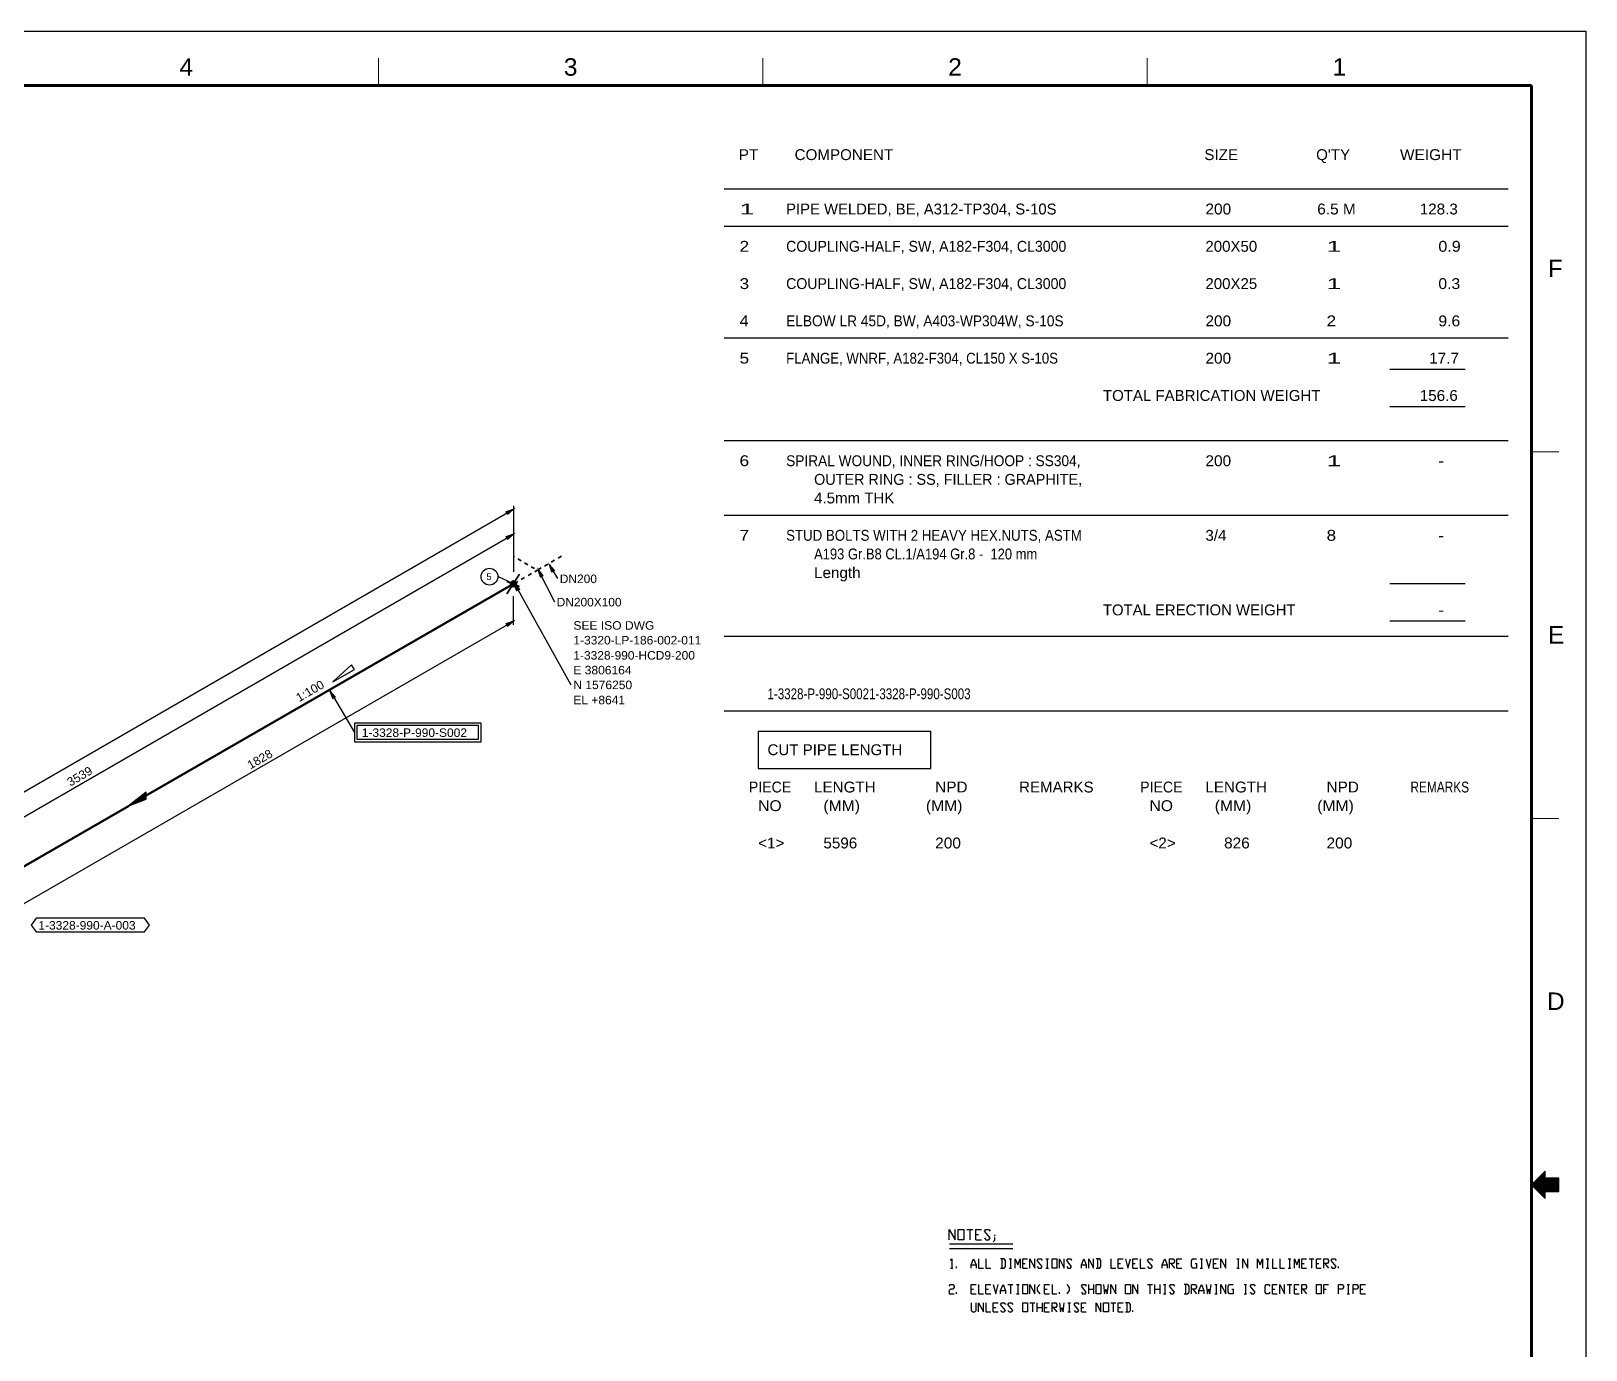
# Model space of a CAD drawing. Header units: inches. Extents: x 0 to 841, y 0 to 594.
# Drawn here: x 440.5 to 841, y 254.5 to 594 of the extents above; entities that cross this region are included whole.
import ezdxf
from ezdxf.enums import TextEntityAlignment as Align

# ---------------------------------------------------------------- set-up
doc = ezdxf.new("R2010")
doc.units = ezdxf.units.IN
doc.header["$MEASUREMENT"] = 0
for name, color, linetype in [('BG BG BG 0', 7, 'Continuous'), ('BG BG BG 1', 7, 'Continuous'), ('BG Border', 7, 'Continuous'), ('BG MATLIST', 7, 'Continuous'), ('DIMLINES', 7, 'Continuous'), ('DIMTEXT', 7, 'Continuous'), ('FITTINGS', 7, 'Continuous'), ('FRAME', 7, 'Continuous'), ('ISOTEXT', 7, 'Continuous'), ('MATLIST', 7, 'Continuous'), ('NOZZLES', 7, 'Continuous'), ('PIPE', 7, 'Continuous'), ('WELDS', 7, 'Continuous')]:
    doc.layers.add(name, color=color, linetype=linetype)
doc.styles.add('Arial', font='arial.ttf')
doc.styles.add('txt.shx', font='txt')

msp = doc.modelspace()

# ---------------------------------------------------------------- hatches: boundary and pattern name
at = {"layer": 'DIMLINES', "linetype": 'Continuous'}
for points in [[(563.32, 469.64), (564.76, 470.92), (562.92, 470.28)], [(563.32, 463.24), (564.76, 464.52), (562.92, 463.88)], [(563.32, 440.84), (564.76, 442.12), (562.92, 441.48)]]:
    msp.add_hatch(color=2, dxfattribs=at).paths.add_polyline_path(points)
at = {"layer": 'DIMLINES', "linetype": 'ByBlock'}
h = msp.add_hatch(dxfattribs=at)
h.set_pattern_fill('LINE', scale=25.4, style=0)
h.paths.add_polyline_path([(563.32, 469.64), (564.76, 470.92), (562.92, 470.28)])
h = msp.add_hatch(dxfattribs=at)
h.set_pattern_fill('LINE', scale=25.4, style=0)
h.paths.add_polyline_path([(563.32, 463.24), (564.76, 464.52), (562.92, 463.88)])
h = msp.add_hatch(dxfattribs=at)
h.set_pattern_fill('LINE', scale=25.4, style=0)
h.paths.add_polyline_path([(563.32, 440.84), (564.76, 442.12), (562.92, 441.48)])
at = {"layer": 'ISOTEXT', "linetype": 'Continuous'}
for points in [[(575.32, 455.16), (574.04, 456.6), (574.68, 454.76)], [(572.36, 453.8), (571.16, 455.32), (571.72, 453.48)], [(566.28, 450.28), (565, 451.8), (565.56, 449.96)], [(518.84, 422.6), (517.56, 424.04), (518.2, 422.2)]]:
    msp.add_hatch(color=2, dxfattribs=at).paths.add_polyline_path(points)
at = {"layer": 'ISOTEXT', "linetype": 'ByBlock'}
h = msp.add_hatch(dxfattribs=at)
h.set_pattern_fill('LINE', scale=25.4, style=0)
h.paths.add_polyline_path([(575.32, 455.16), (574.04, 456.6), (574.68, 454.76)])
h = msp.add_hatch(dxfattribs=at)
h.set_pattern_fill('LINE', scale=25.4, style=0)
h.paths.add_polyline_path([(572.36, 453.8), (571.16, 455.32), (571.72, 453.48)])
h = msp.add_hatch(dxfattribs=at)
h.set_pattern_fill('LINE', scale=25.4, style=0)
h.paths.add_polyline_path([(566.28, 450.28), (565, 451.8), (565.56, 449.96)])
h = msp.add_hatch(dxfattribs=at)
h.set_pattern_fill('LINE', scale=25.4, style=0)
h.paths.add_polyline_path([(518.84, 422.6), (517.56, 424.04), (518.2, 422.2)])
at = {"layer": 'NOZZLES', "linetype": 'Continuous'}
h = msp.add_hatch(color=7, dxfattribs=at)
edge = h.paths.add_edge_path()
edge.add_arc((564.76, 451.72), 0.76, 0, 360)
at = {"layer": 'NOZZLES', "linetype": 'ByBlock'}
h = msp.add_hatch(dxfattribs=at)
h.set_pattern_fill('LINE', scale=25.4, style=0)
edge = h.paths.add_edge_path()
edge.add_arc((564.76, 451.72), 0.76, 0, 360)

# ---------------------------------------------------------------- linework, layer by layer
at = {"layer": 'BG BG BG 0', "color": 2, "linetype": 'Continuous', "lineweight": 25}
for p, q in [((677, 282.87), (677, 285.53)), ((677, 285.53), (678.52, 282.87)), ((678.52, 282.87), (678.52, 285.53)), ((679.27, 282.87), (679.27, 285.53)), ((679.27, 285.53), (680.79, 285.53)), ((680.79, 285.53), (680.79, 282.87)), ((681.54, 285.53), (683.06, 285.53)), ((682.3, 285.53), (682.3, 282.87)), ((683.82, 282.87), (683.82, 285.53)), ((683.82, 285.53), (685.34, 285.53)), ((686.09, 285.08), (686.47, 285.53)), ((687.59, 283.32), (686.09, 285.08)), ((686.47, 285.53), (687.22, 285.53)), ((687.22, 285.53), (687.59, 285.08)), ((680.79, 282.87), (679.27, 282.87)), ((683.82, 284.2), (684.57, 284.2)), ((683.82, 282.87), (685.34, 282.87)), ((686.09, 283.32), (686.47, 282.87)), ((686.47, 282.87), (687.22, 282.87)), ((687.22, 282.87), (687.59, 283.32)), ((688.67, 282.67), (688.36, 282.31)), ((688.67, 284.15), (688.67, 283.77)), ((688.67, 283.4), (688.67, 282.67)), ((677.32, 277.53), (677.64, 277.93)), ((677.64, 277.93), (677.64, 275.56)), ((682.68, 276.36), (683.3, 277.93)), ((682.68, 276.36), (683.94, 276.36)), ((682.68, 275.56), (682.68, 276.36)), ((683.3, 277.93), (683.94, 276.36)), ((683.94, 276.36), (683.94, 275.56)), ((684.57, 277.93), (684.57, 275.56)), ((686.47, 277.93), (686.47, 275.56)), ((691.19, 277.93), (690.25, 277.93)), ((690.57, 277.93), (690.57, 275.56)), ((691.51, 277.53), (691.19, 277.93)), ((691.51, 275.96), (691.51, 277.53)), ((692.45, 277.93), (693.08, 277.93)), ((692.77, 277.93), (692.77, 275.56)), ((694.02, 275.56), (694.02, 277.93)), ((694.02, 277.93), (694.66, 276.36)), ((694.66, 276.36), (695.29, 277.93)), ((695.29, 277.93), (695.29, 275.56)), ((695.93, 275.56), (695.93, 277.93)), ((695.93, 277.93), (697.19, 277.93)), ((695.93, 276.74), (696.55, 276.74)), ((697.81, 275.56), (697.81, 277.93)), ((697.81, 277.93), (699.08, 275.56)), ((699.08, 275.56), (699.08, 277.93)), ((699.7, 277.53), (700.02, 277.93)), ((700.97, 275.96), (699.7, 277.53)), ((700.02, 277.93), (700.65, 277.93)), ((700.65, 277.93), (700.97, 277.53)), ((701.91, 277.93), (702.55, 277.93)), ((702.23, 277.93), (702.23, 275.56)), ((703.49, 275.56), (703.49, 277.93)), ((703.49, 277.93), (704.74, 277.93)), ((704.74, 277.93), (704.74, 275.56)), ((705.38, 275.56), (705.38, 277.93)), ((705.38, 277.93), (706.65, 275.56)), ((706.65, 275.56), (706.65, 277.93)), ((707.27, 277.53), (707.59, 277.93)), ((708.53, 275.96), (707.27, 277.53)), ((707.59, 277.93), (708.21, 277.93)), ((708.21, 277.93), (708.53, 277.53)), ((711.06, 276.36), (711.68, 277.93)), ((711.06, 276.36), (712.31, 276.36)), ((711.06, 275.56), (711.06, 276.36)), ((711.68, 277.93), (712.31, 276.36)), ((712.31, 276.36), (712.31, 275.56)), ((712.95, 275.56), (712.95, 277.93)), ((712.95, 277.93), (714.21, 275.56)), ((714.21, 275.56), (714.21, 277.93)), ((715.78, 277.93), (714.84, 277.93)), ((715.16, 277.93), (715.16, 275.56)), ((716.1, 277.53), (715.78, 277.93)), ((716.1, 275.96), (716.1, 277.53)), ((718.63, 277.93), (718.63, 275.56)), ((720.52, 275.56), (720.52, 277.93)), ((720.52, 277.93), (721.78, 277.93)), ((720.52, 276.74), (721.14, 276.74)), ((722.4, 277.93), (723.03, 275.56)), ((723.03, 275.56), (723.67, 277.93)), ((724.29, 275.56), (724.29, 277.93)), ((724.29, 277.93), (725.56, 277.93)), ((724.29, 276.74), (724.93, 276.74)), ((726.2, 277.93), (726.2, 275.56)), ((728.08, 277.53), (728.39, 277.93)), ((729.35, 275.96), (728.08, 277.53)), ((728.39, 277.93), (729.03, 277.93)), ((729.03, 277.93), (729.35, 277.53)), ((731.86, 276.36), (732.5, 277.93)), ((731.86, 276.36), (733.12, 276.36)), ((731.86, 275.56), (731.86, 276.36)), ((732.5, 277.93), (733.12, 276.36)), ((733.12, 276.36), (733.12, 275.56)), ((733.75, 275.56), (733.75, 277.93)), ((733.75, 277.93), (734.71, 277.93)), ((734.71, 276.74), (733.75, 276.74)), ((734.07, 276.74), (735.01, 275.56)), ((734.71, 277.93), (735.01, 277.53)), ((735.01, 277.14), (734.71, 276.74)), ((735.01, 277.53), (735.01, 277.14)), ((735.65, 275.56), (735.65, 277.93)), ((735.65, 277.93), (736.91, 277.93)), ((735.65, 276.74), (736.27, 276.74)), ((739.43, 277.53), (739.75, 277.93)), ((739.43, 275.96), (739.43, 277.53)), ((739.75, 277.93), (740.69, 277.93)), ((740.37, 276.74), (740.69, 276.74)), ((740.69, 276.74), (740.69, 275.56)), ((741.63, 277.93), (742.27, 277.93)), ((741.95, 277.93), (741.95, 275.56)), ((743.22, 277.93), (743.84, 275.56)), ((743.84, 275.56), (744.48, 277.93)), ((745.11, 275.56), (745.11, 277.93)), ((745.11, 277.93), (746.37, 277.93)), ((745.11, 276.74), (745.73, 276.74)), ((746.99, 275.56), (746.99, 277.93)), ((746.99, 277.93), (748.26, 275.56)), ((748.26, 275.56), (748.26, 277.93)), ((751.09, 277.93), (751.73, 277.93)), ((751.41, 277.93), (751.41, 275.56)), ((752.67, 275.56), (752.67, 277.93)), ((752.67, 277.93), (753.94, 275.56)), ((753.94, 275.56), (753.94, 277.93)), ((756.45, 275.56), (756.45, 277.93)), ((756.45, 277.93), (757.09, 276.36)), ((757.09, 276.36), (757.71, 277.93)), ((757.71, 277.93), (757.71, 275.56)), ((758.66, 277.93), (759.3, 277.93)), ((758.98, 277.93), (758.98, 275.56)), ((760.24, 277.93), (760.24, 275.56)), ((762.13, 277.93), (762.13, 275.56)), ((764.34, 277.93), (764.96, 277.93)), ((764.66, 277.93), (764.66, 275.56)), ((765.92, 275.56), (765.92, 277.93)), ((765.92, 277.93), (766.54, 276.36)), ((766.54, 276.36), (767.17, 277.93)), ((767.17, 277.93), (767.17, 275.56)), ((767.81, 275.56), (767.81, 277.93)), ((767.81, 277.93), (769.07, 277.93)), ((767.81, 276.74), (768.43, 276.74)), ((769.7, 277.93), (770.96, 277.93)), ((770.32, 277.93), (770.32, 275.56)), ((771.58, 275.56), (771.58, 277.93)), ((771.58, 277.93), (772.85, 277.93)), ((771.58, 276.74), (772.22, 276.74)), ((773.49, 275.56), (773.49, 277.93)), ((773.49, 277.93), (774.43, 277.93)), ((774.43, 276.74), (773.49, 276.74)), ((773.79, 276.74), (774.74, 275.56)), ((774.43, 277.93), (774.74, 277.53)), ((774.74, 277.14), (774.43, 276.74)), ((774.74, 277.53), (774.74, 277.14)), ((775.38, 277.53), (775.68, 277.93)), ((776.64, 275.96), (775.38, 277.53)), ((775.68, 277.93), (776.32, 277.93)), ((776.32, 277.93), (776.64, 277.53)), ((677.32, 275.56), (677.94, 275.56)), ((678.9, 275.56), (678.9, 275.96)), ((684.57, 275.56), (685.83, 275.56)), ((686.47, 275.56), (687.72, 275.56)), ((690.25, 275.56), (691.19, 275.56)), ((691.19, 275.56), (691.51, 275.96)), ((692.45, 275.56), (693.08, 275.56)), ((695.93, 275.56), (697.19, 275.56)), ((699.7, 275.96), (700.02, 275.56)), ((700.02, 275.56), (700.65, 275.56)), ((700.65, 275.56), (700.97, 275.96)), ((701.91, 275.56), (702.55, 275.56)), ((704.74, 275.56), (703.49, 275.56)), ((707.27, 275.96), (707.59, 275.56)), ((707.59, 275.56), (708.21, 275.56)), ((708.21, 275.56), (708.53, 275.96)), ((714.84, 275.56), (715.78, 275.56)), ((715.78, 275.56), (716.1, 275.96)), ((718.63, 275.56), (719.88, 275.56)), ((720.52, 275.56), (721.78, 275.56)), ((724.29, 275.56), (725.56, 275.56)), ((726.2, 275.56), (727.44, 275.56)), ((728.08, 275.96), (728.39, 275.56)), ((728.39, 275.56), (729.03, 275.56)), ((729.03, 275.56), (729.35, 275.96)), ((735.65, 275.56), (736.91, 275.56)), ((739.75, 275.56), (739.43, 275.96)), ((740.69, 275.56), (739.75, 275.56)), ((741.63, 275.56), (742.27, 275.56)), ((745.11, 275.56), (746.37, 275.56)), ((751.09, 275.56), (751.73, 275.56)), ((758.66, 275.56), (759.3, 275.56)), ((760.24, 275.56), (761.5, 275.56)), ((762.13, 275.56), (763.39, 275.56)), ((764.34, 275.56), (764.96, 275.56)), ((767.81, 275.56), (769.07, 275.56)), ((771.58, 275.56), (772.85, 275.56)), ((775.38, 275.96), (775.68, 275.56)), ((775.68, 275.56), (776.32, 275.56)), ((776.32, 275.56), (776.64, 275.96)), ((777.26, 275.56), (777.26, 275.96)), ((677, 270.93), (677.32, 271.33)), ((677.32, 270.15), (677, 269.75)), ((677, 269.75), (677, 268.97)), ((677, 268.97), (678.26, 268.97)), ((677.32, 271.33), (677.94, 271.33)), ((677.94, 270.15), (677.32, 270.15)), ((677.94, 271.33), (678.26, 270.93)), ((678.26, 270.53), (677.94, 270.15)), ((678.26, 270.93), (678.26, 270.53)), ((678.9, 268.97), (678.9, 269.35)), ((682.68, 268.97), (682.68, 271.33)), ((682.68, 271.33), (683.94, 271.33)), ((682.68, 270.15), (683.3, 270.15)), ((682.68, 268.97), (683.94, 268.97)), ((684.57, 271.33), (684.57, 268.97)), ((684.57, 268.97), (685.83, 268.97)), ((686.47, 268.97), (686.47, 271.33)), ((686.47, 271.33), (687.72, 271.33)), ((686.47, 270.15), (687.1, 270.15)), ((686.47, 268.97), (687.72, 268.97)), ((688.36, 271.33), (688.98, 268.97)), ((688.98, 268.97), (689.62, 271.33)), ((690.25, 269.75), (690.87, 271.33)), ((690.25, 269.75), (691.51, 269.75)), ((690.25, 268.97), (690.25, 269.75)), ((690.87, 271.33), (691.51, 269.75)), ((691.51, 269.75), (691.51, 268.97)), ((692.13, 271.33), (693.4, 271.33)), ((692.77, 271.33), (692.77, 268.97)), ((694.34, 271.33), (694.98, 271.33)), ((694.34, 268.97), (694.98, 268.97)), ((694.66, 271.33), (694.66, 268.97)), ((695.93, 268.97), (695.93, 271.33)), ((695.93, 271.33), (697.19, 271.33)), ((697.19, 268.97), (695.93, 268.97)), ((697.19, 271.33), (697.19, 268.97)), ((697.81, 268.97), (697.81, 271.33)), ((697.81, 271.33), (699.08, 268.97)), ((699.08, 268.97), (699.08, 271.33)), ((700.34, 271.33), (699.7, 270.53)), ((699.7, 270.53), (699.7, 269.75)), ((699.7, 269.75), (700.34, 268.97)), ((701.59, 268.97), (701.59, 271.33)), ((701.59, 271.33), (702.85, 271.33)), ((701.59, 270.15), (702.23, 270.15)), ((701.59, 268.97), (702.85, 268.97)), ((703.49, 271.33), (703.49, 268.97)), ((703.49, 268.97), (704.74, 268.97)), ((705.38, 268.97), (705.38, 269.35)), ((707.27, 271.33), (707.91, 270.53)), ((707.91, 269.75), (707.27, 268.97)), ((707.91, 270.53), (707.91, 269.75)), ((711.06, 270.93), (711.36, 271.33)), ((712.31, 269.35), (711.06, 270.93)), ((711.06, 269.35), (711.36, 268.97)), ((711.36, 271.33), (712, 271.33)), ((711.36, 268.97), (712, 268.97)), ((712, 271.33), (712.31, 270.93)), ((712, 268.97), (712.31, 269.35)), ((712.95, 268.97), (712.95, 271.33)), ((712.95, 270.15), (714.21, 270.15)), ((714.21, 271.33), (714.21, 268.97)), ((714.84, 268.97), (714.84, 271.33)), ((714.84, 271.33), (716.1, 271.33)), ((716.1, 268.97), (714.84, 268.97)), ((716.1, 271.33), (716.1, 268.97)), ((716.72, 271.33), (717.04, 268.97)), ((717.04, 268.97), (717.36, 270.15)), ((717.36, 270.15), (717.67, 268.97)), ((717.67, 268.97), (717.99, 271.33)), ((718.63, 268.97), (718.63, 271.33)), ((718.63, 271.33), (719.88, 268.97)), ((719.88, 268.97), (719.88, 271.33)), ((722.4, 268.97), (722.4, 271.33)), ((722.4, 271.33), (723.67, 271.33)), ((723.67, 268.97), (722.4, 268.97)), ((723.67, 271.33), (723.67, 268.97)), ((724.29, 268.97), (724.29, 271.33)), ((724.29, 271.33), (725.56, 268.97)), ((725.56, 268.97), (725.56, 271.33)), ((728.08, 271.33), (729.35, 271.33)), ((728.71, 271.33), (728.71, 268.97)), ((729.97, 268.97), (729.97, 271.33)), ((729.97, 270.15), (731.24, 270.15)), ((731.24, 271.33), (731.24, 268.97)), ((732.18, 271.33), (732.8, 271.33)), ((732.18, 268.97), (732.8, 268.97)), ((732.5, 271.33), (732.5, 268.97)), ((733.75, 270.93), (734.07, 271.33)), ((735.01, 269.35), (733.75, 270.93)), ((733.75, 269.35), (734.07, 268.97)), ((734.07, 271.33), (734.71, 271.33)), ((734.07, 268.97), (734.71, 268.97)), ((734.71, 271.33), (735.01, 270.93)), ((734.71, 268.97), (735.01, 269.35)), ((738.48, 271.33), (737.54, 271.33)), ((737.54, 268.97), (738.48, 268.97)), ((737.86, 271.33), (737.86, 268.97)), ((738.8, 270.93), (738.48, 271.33)), ((738.48, 268.97), (738.8, 269.35)), ((738.8, 269.35), (738.8, 270.93)), ((739.43, 268.97), (739.43, 271.33)), ((739.43, 271.33), (740.37, 271.33)), ((740.37, 270.15), (739.43, 270.15)), ((739.75, 270.15), (740.69, 268.97)), ((740.37, 271.33), (740.69, 270.93)), ((740.69, 270.53), (740.37, 270.15)), ((740.69, 270.93), (740.69, 270.53)), ((741.31, 269.75), (741.95, 271.33)), ((741.31, 269.75), (742.58, 269.75)), ((741.31, 268.97), (741.31, 269.75)), ((741.95, 271.33), (742.58, 269.75)), ((742.58, 269.75), (742.58, 268.97)), ((743.22, 271.33), (743.52, 268.97)), ((743.52, 268.97), (743.84, 270.15)), ((743.84, 270.15), (744.16, 268.97)), ((744.16, 268.97), (744.48, 271.33)), ((745.43, 271.33), (746.05, 271.33)), ((745.43, 268.97), (746.05, 268.97)), ((745.73, 271.33), (745.73, 268.97)), ((746.99, 268.97), (746.99, 271.33)), ((746.99, 271.33), (748.26, 268.97)), ((748.26, 268.97), (748.26, 271.33)), ((748.88, 270.93), (749.2, 271.33)), ((748.88, 269.35), (748.88, 270.93)), ((749.2, 268.97), (748.88, 269.35)), ((749.2, 271.33), (750.15, 271.33)), ((750.15, 268.97), (749.2, 268.97)), ((749.84, 270.15), (750.15, 270.15)), ((750.15, 270.15), (750.15, 268.97)), ((752.99, 271.33), (753.62, 271.33)), ((752.99, 268.97), (753.62, 268.97)), ((753.3, 271.33), (753.3, 268.97)), ((754.56, 270.93), (754.88, 271.33)), ((755.82, 269.35), (754.56, 270.93)), ((754.56, 269.35), (754.88, 268.97)), ((754.88, 271.33), (755.5, 271.33)), ((754.88, 268.97), (755.5, 268.97)), ((755.5, 271.33), (755.82, 270.93)), ((755.5, 268.97), (755.82, 269.35)), ((758.35, 270.93), (758.66, 271.33)), ((758.35, 269.35), (758.35, 270.93)), ((758.66, 268.97), (758.35, 269.35)), ((758.66, 271.33), (759.3, 271.33)), ((759.3, 268.97), (758.66, 268.97)), ((759.3, 271.33), (759.6, 270.93)), ((759.6, 269.35), (759.3, 268.97)), ((760.24, 268.97), (760.24, 271.33)), ((760.24, 271.33), (761.5, 271.33)), ((760.24, 270.15), (760.86, 270.15)), ((760.24, 268.97), (761.5, 268.97)), ((762.13, 268.97), (762.13, 271.33)), ((762.13, 271.33), (763.39, 268.97)), ((763.39, 268.97), (763.39, 271.33)), ((764.02, 271.33), (765.28, 271.33)), ((764.66, 271.33), (764.66, 268.97)), ((765.92, 268.97), (765.92, 271.33)), ((765.92, 271.33), (767.17, 271.33)), ((765.92, 270.15), (766.54, 270.15)), ((765.92, 268.97), (767.17, 268.97)), ((767.81, 268.97), (767.81, 271.33)), ((767.81, 271.33), (768.75, 271.33)), ((768.75, 270.15), (767.81, 270.15)), ((768.13, 270.15), (769.07, 268.97)), ((768.75, 271.33), (769.07, 270.93)), ((769.07, 270.53), (768.75, 270.15)), ((769.07, 270.93), (769.07, 270.53)), ((771.58, 268.97), (771.58, 271.33)), ((771.58, 271.33), (772.85, 271.33)), ((772.85, 268.97), (771.58, 268.97)), ((772.85, 271.33), (772.85, 268.97)), ((773.49, 268.97), (773.49, 271.33)), ((773.49, 271.33), (774.74, 271.33)), ((773.49, 270.15), (774.11, 270.15)), ((777.26, 268.97), (777.26, 271.33)), ((777.26, 271.33), (778.21, 271.33)), ((778.21, 270.15), (777.26, 270.15)), ((778.21, 271.33), (778.53, 270.93)), ((778.53, 270.53), (778.21, 270.15)), ((778.53, 270.93), (778.53, 270.53)), ((779.47, 271.33), (780.09, 271.33)), ((779.47, 268.97), (780.09, 268.97)), ((779.79, 271.33), (779.79, 268.97)), ((781.04, 268.97), (781.04, 271.33)), ((781.04, 271.33), (782, 271.33)), ((782, 270.15), (781.04, 270.15)), ((782, 271.33), (782.3, 270.93)), ((782.3, 270.53), (782, 270.15)), ((782.3, 270.93), (782.3, 270.53)), ((782.94, 268.97), (782.94, 271.33)), ((782.94, 271.33), (784.21, 271.33)), ((782.94, 270.15), (783.57, 270.15)), ((782.94, 268.97), (784.21, 268.97)), ((682.68, 266.63), (682.68, 264.66)), ((682.68, 264.66), (683, 264.26)), ((683.62, 264.26), (683.94, 264.66)), ((683.94, 264.66), (683.94, 266.63)), ((684.57, 264.26), (684.57, 266.63)), ((684.57, 266.63), (685.83, 264.26)), ((685.83, 264.26), (685.83, 266.63)), ((686.47, 266.63), (686.47, 264.26)), ((688.36, 264.26), (688.36, 266.63)), ((688.36, 266.63), (689.62, 266.63)), ((688.36, 265.45), (688.98, 265.45)), ((690.25, 266.23), (690.57, 266.63)), ((691.51, 264.66), (690.25, 266.23)), ((690.25, 264.66), (690.57, 264.26)), ((690.57, 266.63), (691.19, 266.63)), ((691.19, 266.63), (691.51, 266.23)), ((691.19, 264.26), (691.51, 264.66)), ((692.13, 266.23), (692.45, 266.63)), ((693.4, 264.66), (692.13, 266.23)), ((692.13, 264.66), (692.45, 264.26)), ((692.45, 266.63), (693.08, 266.63)), ((693.08, 266.63), (693.4, 266.23)), ((693.08, 264.26), (693.4, 264.66)), ((695.93, 264.26), (695.93, 266.63)), ((695.93, 266.63), (697.19, 266.63)), ((697.19, 266.63), (697.19, 264.26)), ((697.81, 266.63), (699.08, 266.63)), ((698.44, 266.63), (698.44, 264.26)), ((699.7, 264.26), (699.7, 266.63)), ((699.7, 265.45), (700.97, 265.45)), ((700.97, 266.63), (700.97, 264.26)), ((701.59, 264.26), (701.59, 266.63)), ((701.59, 266.63), (702.85, 266.63)), ((701.59, 265.45), (702.23, 265.45)), ((703.49, 264.26), (703.49, 266.63)), ((703.49, 266.63), (704.44, 266.63)), ((704.44, 265.45), (703.49, 265.45)), ((703.8, 265.45), (704.74, 264.26)), ((704.44, 266.63), (704.74, 266.23)), ((704.74, 265.85), (704.44, 265.45)), ((704.74, 266.23), (704.74, 265.85)), ((705.38, 266.63), (705.7, 264.26)), ((705.7, 264.26), (706.01, 265.45)), ((706.01, 265.45), (706.33, 264.26)), ((706.33, 264.26), (706.65, 266.63)), ((707.59, 266.63), (708.21, 266.63)), ((707.91, 266.63), (707.91, 264.26)), ((709.16, 266.23), (709.48, 266.63)), ((710.42, 264.66), (709.16, 266.23)), ((709.16, 264.66), (709.48, 264.26)), ((709.48, 266.63), (710.12, 266.63)), ((710.12, 266.63), (710.42, 266.23)), ((710.12, 264.26), (710.42, 264.66)), ((711.06, 264.26), (711.06, 266.63)), ((711.06, 266.63), (712.31, 266.63)), ((711.06, 265.45), (711.68, 265.45)), ((714.84, 264.26), (714.84, 266.63)), ((714.84, 266.63), (716.1, 264.26)), ((716.1, 264.26), (716.1, 266.63)), ((716.72, 264.26), (716.72, 266.63)), ((716.72, 266.63), (717.99, 266.63)), ((717.99, 266.63), (717.99, 264.26)), ((718.63, 266.63), (719.88, 266.63)), ((719.25, 266.63), (719.25, 264.26)), ((720.52, 264.26), (720.52, 266.63)), ((720.52, 266.63), (721.78, 266.63)), ((720.52, 265.45), (721.14, 265.45)), ((723.35, 266.63), (722.4, 266.63)), ((722.72, 266.63), (722.72, 264.26)), ((723.67, 266.23), (723.35, 266.63)), ((723.35, 264.26), (723.67, 264.66)), ((723.67, 264.66), (723.67, 266.23)), ((724.29, 264.26), (724.29, 264.66)), ((683, 264.26), (683.62, 264.26)), ((686.47, 264.26), (687.72, 264.26)), ((688.36, 264.26), (689.62, 264.26)), ((690.57, 264.26), (691.19, 264.26)), ((692.45, 264.26), (693.08, 264.26)), ((697.19, 264.26), (695.93, 264.26)), ((701.59, 264.26), (702.85, 264.26)), ((707.59, 264.26), (708.21, 264.26)), ((709.48, 264.26), (710.12, 264.26)), ((711.06, 264.26), (712.31, 264.26)), ((717.99, 264.26), (716.72, 264.26)), ((720.52, 264.26), (721.78, 264.26)), ((722.4, 264.26), (723.35, 264.26))]:
    msp.add_line(p, q, dxfattribs=at)
at = {"layer": 'BG BG BG 1', "color": 2, "linetype": 'Continuous', "lineweight": 25}
for p, q in [((677.09, 281.84), (693.42, 281.84)), ((677.09, 280.61), (693.42, 280.61))]:
    msp.add_line(p, q, dxfattribs=at)
at = {"layer": 'BG Border', "color": 7, "linetype": 'Continuous', "lineweight": 25}
for p, q in [((0, 594), (841, 594)), ((841, 594), (841, 0)), ((830.5, 300.5), (827, 297)), ((830.5, 298.75), (830.5, 300.5)), ((827, 297), (830.5, 293.5)), ((834.02, 298.75), (830.5, 298.75)), ((834.02, 295.25), (834.02, 298.75)), ((830.5, 293.5), (830.5, 295.25)), ((830.5, 295.25), (834.02, 295.25))]:
    msp.add_line(p, q, dxfattribs=at)
at = {"layer": 'BG Border', "color": 7, "linetype": 'Continuous', "lineweight": 13}
for p, q in [((530, 580), (530, 587.02)), ((629, 580), (629, 587.02)), ((728, 580), (728, 587.02)), ((834.02, 485.67), (827, 485.67)), ((834.02, 391.33), (827, 391.33)), ((830.5, 300.39), (830.39, 300.39)), ((834.02, 296.99), (827.01, 296.99)), ((834.02, 297.19), (827.19, 297.19)), ((834.02, 296.79), (827.21, 296.79)), ((834.02, 297.39), (827.39, 297.39)), ((834.02, 296.59), (827.41, 296.59)), ((834.02, 297.59), (827.59, 297.59)), ((834.02, 296.39), (827.61, 296.39)), ((834.02, 297.79), (827.79, 297.79)), ((834.02, 297.99), (827.99, 297.99)), ((834.02, 298.19), (828.19, 298.19)), ((834.02, 298.39), (828.39, 298.39)), ((834.02, 298.59), (828.59, 298.59)), ((830.5, 298.79), (828.79, 298.79)), ((830.5, 298.99), (828.99, 298.99)), ((830.5, 299.19), (829.19, 299.19)), ((830.5, 299.39), (829.39, 299.39)), ((830.5, 299.59), (829.59, 299.59)), ((830.5, 299.79), (829.79, 299.79)), ((830.5, 299.99), (829.99, 299.99)), ((830.5, 300.19), (830.19, 300.19)), ((834.02, 296.19), (827.81, 296.19)), ((834.02, 295.99), (828.01, 295.99)), ((834.02, 295.79), (828.21, 295.79)), ((834.02, 295.59), (828.41, 295.59)), ((834.02, 295.39), (828.61, 295.39)), ((830.5, 295.19), (828.81, 295.19)), ((830.5, 294.99), (829.01, 294.99)), ((830.5, 294.79), (829.21, 294.79)), ((830.5, 294.59), (829.41, 294.59)), ((830.5, 294.39), (829.61, 294.39)), ((830.5, 294.19), (829.81, 294.19)), ((830.5, 293.99), (830.01, 293.99)), ((830.5, 293.79), (830.21, 293.79)), ((830.5, 293.59), (830.41, 293.59))]:
    msp.add_line(p, q, dxfattribs=at)
at = {"layer": 'BG Border', "color": 3, "linetype": 'Continuous', "lineweight": 120}
for p, q in [((35, 580), (827, 580)), ((827, 580), (827, 14))]:
    msp.add_line(p, q, dxfattribs=at)
msp.add_lwpolyline([(827, 580), (35, 580), (35, 14), (827, 14)], close=True, dxfattribs=at)
at = {"layer": 'DIMLINES', "color": 2, "linetype": 'Continuous', "lineweight": 30}
for p, q in [((193.64, 256.76), (564.76, 470.92)), ((562.92, 470.28), (564.76, 470.92)), ((563.32, 469.64), (562.92, 470.28)), ((564.76, 470.92), (563.32, 469.64)), ((564.76, 471.8), (564.76, 460.12)), ((564.76, 465.4), (564.76, 454.76)), ((341.32, 335.56), (564.76, 464.52)), ((562.92, 463.88), (564.76, 464.52)), ((563.32, 463.24), (562.92, 463.88)), ((564.76, 464.52), (563.32, 463.24)), ((564.76, 441.16), (564.76, 448.52)), ((434.12, 366.76), (564.76, 442.12)), ((562.92, 441.48), (564.76, 442.12)), ((563.32, 440.84), (562.92, 441.48)), ((564.76, 442.12), (563.32, 440.84))]:
    msp.add_line(p, q, dxfattribs=at)
at = {"layer": 'DIMLINES', "color": 2, "linetype": 'Continuous', "lineweight": 30, "const_width": 0.3}
for points in [[(563.32, 469.64), (564.76, 470.92), (562.92, 470.28)], [(563.32, 463.24), (564.76, 464.52), (562.92, 463.88)], [(563.32, 440.84), (564.76, 442.12), (562.92, 441.48)]]:
    msp.add_lwpolyline(points, close=True, dxfattribs=at)
at = {"layer": 'FITTINGS', "color": 7, "linetype": 'Continuous', "lineweight": 30}
for p, q in [((470.2, 398.1), (465.5, 394.5)), ((470.2, 397.1), (465.5, 394.5)), ((470.2, 397.9), (466, 394.7)), ((470.2, 397.8), (466.5, 395)), ((466.5, 395), (470.2, 396.5)), ((470.2, 397.7), (467, 395.3)), ((467, 395.3), (470.2, 396.6)), ((470.2, 397.6), (467.4, 395.5)), ((467.4, 395.5), (470.2, 396.7)), ((470.2, 397.4), (467.8, 395.8)), ((467.8, 395.8), (470.2, 396.8)), ((470.2, 397.4), (468.2, 396)), ((468.2, 396), (470.2, 397)), ((470.2, 397.2), (468.6, 396.2)), ((468.6, 396.2), (470.2, 397)), ((470.2, 397.1), (470.2, 398.1)), ((470.2, 396.3), (470.2, 397.9)), ((470.2, 396.4), (470.2, 397.8)), ((470.2, 396.5), (470.2, 397.7)), ((470.2, 396.6), (470.2, 397.6)), ((470.2, 396.7), (470.2, 397.4)), ((470.2, 396.8), (470.2, 397.4)), ((470.2, 397), (470.2, 397.2)), ((470.2, 397), (470.2, 397.1)), ((465.5, 394.5), (470.2, 396.3)), ((466, 394.7), (470.2, 396.4))]:
    msp.add_line(p, q, dxfattribs=at)
at = {"layer": 'FRAME', "color": 2, "linetype": 'Continuous', "lineweight": 30}
for p, q in [((523.08, 430.84), (518.28, 426.52)), ((518.28, 426.52), (523.8, 429.64)), ((523.8, 429.64), (523.08, 430.84))]:
    msp.add_line(p, q, dxfattribs=at)
at = {"layer": 'ISOTEXT', "color": 2, "linetype": 'Continuous', "lineweight": 30}
for p, q in [((574.04, 456.6), (576.12, 453.08)), ((574.04, 456.6), (575.32, 455.16)), ((574.68, 454.76), (574.04, 456.6)), ((564.76, 451.72), (560.76, 453.56)), ((571.16, 455.32), (575.32, 447.08)), ((571.16, 455.32), (572.36, 453.8)), ((571.72, 453.48), (571.16, 455.32)), ((572.36, 453.8), (571.72, 453.48)), ((575.32, 455.16), (574.68, 454.76)), ((565, 451.8), (579.56, 425.72)), ((565, 451.8), (566.28, 450.28)), ((565.56, 449.96), (565, 451.8)), ((566.28, 450.28), (565.56, 449.96)), ((517.56, 424.04), (523.8, 413.48)), ((517.56, 424.04), (518.84, 422.6)), ((518.2, 422.2), (517.56, 424.04)), ((518.84, 422.6), (518.2, 422.2)), ((556.44, 415.88), (523.8, 415.88)), ((523.8, 415.88), (523.8, 411.08)), ((555.8, 415.24), (524.44, 415.24)), ((524.44, 415.24), (524.44, 411.72)), ((555.8, 411.72), (555.8, 415.24)), ((556.44, 411.08), (556.44, 415.88)), ((523.8, 411.08), (556.44, 411.08)), ((524.44, 411.72), (555.8, 411.72)), ((441.8, 365.64), (440.52, 363.88)), ((469.72, 365.64), (441.8, 365.64)), ((471, 363.88), (469.72, 365.64)), ((440.52, 363.88), (441.8, 362.12)), ((441.8, 362.12), (469.72, 362.12)), ((469.72, 362.12), (471, 363.88))]:
    msp.add_line(p, q, dxfattribs=at)
at = {"layer": 'ISOTEXT', "color": 2, "linetype": 'Continuous', "lineweight": 30, "const_width": 0.3}
for points in [[(575.32, 455.16), (574.04, 456.6), (574.68, 454.76)], [(572.36, 453.8), (571.16, 455.32), (571.72, 453.48)], [(566.28, 450.28), (565, 451.8), (565.56, 449.96)], [(518.84, 422.6), (517.56, 424.04), (518.2, 422.2)]]:
    msp.add_lwpolyline(points, close=True, dxfattribs=at)
at = {"layer": 'ISOTEXT', "color": 2, "linetype": 'Continuous', "lineweight": 30}
msp.add_circle((558.6, 453.56), 2.16, dxfattribs=at)
at = {"layer": 'MATLIST', "color": 2, "linetype": 'Continuous', "lineweight": 30}
for p, q in [((619, 553.4), (821, 553.4)), ((619, 543.8), (821, 543.8)), ((619, 515), (821, 515)), ((790.5, 507), (809.9, 507)), ((790.5, 497.4), (809.9, 497.4)), ((619, 488.6), (821, 488.6)), ((619, 469.4), (821, 469.4)), ((790.5, 451.8), (809.9, 451.8)), ((790.5, 442.2), (809.9, 442.2)), ((619, 438.2), (821, 438.2)), ((619, 419), (821, 419)), ((627.8, 413.8), (672.3, 413.8)), ((627.8, 413.8), (627.8, 404.2)), ((672.3, 404.2), (672.3, 413.8)), ((627.8, 404.2), (672.3, 404.2))]:
    msp.add_line(p, q, dxfattribs=at)
at = {"layer": 'NOZZLES', "color": 7, "linetype": 'Continuous', "lineweight": 35}
msp.add_circle((564.76, 451.72), 0.76, dxfattribs=at)
at = {"layer": 'PIPE', "color": 7, "linetype": 'Continuous', "lineweight": 35}
for p, q in [((565.02, 458.67), (564.8, 458.8)), ((566.74, 457.65), (565.88, 458.16)), ((568.46, 456.64), (567.6, 457.15)), ((573.64, 456.79), (572.78, 456.29)), ((575.37, 457.8), (574.51, 457.29)), ((577.1, 458.8), (576.24, 458.3)), ((567.65, 453.33), (566.78, 452.84)), ((569.38, 454.33), (568.52, 453.83)), ((570.18, 455.62), (569.32, 456.13)), ((570.9, 455.2), (570.25, 454.83)), ((571.91, 455.79), (571.05, 455.29)), ((565.91, 452.34), (565.05, 451.84))]:
    msp.add_line(p, q, dxfattribs=at)
at = {"layer": 'PIPE', "color": 7, "linetype": 'Continuous', "lineweight": 50}
for p, q in [((564.8, 451.7), (470.2, 397.2)), ((465.6, 394.5), (434.2, 376.4))]:
    msp.add_line(p, q, dxfattribs=at)
at = {"layer": 'WELDS', "color": 7, "linetype": 'Continuous', "lineweight": 35}
for p, q in [((566.3, 454.2), (563.1, 449.1)), ((566.3, 451), (563.1, 452.3))]:
    msp.add_line(p, q, dxfattribs=at)
msp.add_circle((564.76, 451.72), 0.76, dxfattribs=at)

# ---------------------------------------------------------------- texts
at = {"layer": 'BG Border', "color": 3, "style": 'Arial', "width": 1.008516}
for s, p in [('4', (480.5, 587.02)), ('3', (579.5, 587.02)), ('2', (678.5, 587.02)), ('1', (777.5, 587.02))]:
    msp.add_text(s, height=4.5, dxfattribs=at).set_placement(p, align=Align.TOP_CENTER)
at = {"layer": 'BG Border', "color": 3, "style": 'Arial'}
for s, width, p in [('F', 0.993934, (831.22, 532.93)), ('E', 1.004063, (831.22, 438.6)), ('D', 0.992063, (831.01, 344.26))]:
    msp.add_text(s, height=4.5, dxfattribs=dict(at, width=width)).set_placement(p, align=Align.MIDDLE_LEFT)
at = {"layer": 'BG MATLIST', "color": 2, "style": 'Arial'}
for s, width, p in [('PT', 1.011406, (622.78, 560.8)), ('COMPONENT', 0.999032, (637.18, 560.8)), ('SIZE', 1.001836, (742.71, 560.8)), ("Q'TY", 0.997907, (771.51, 560.8)), ('WEIGHT', 1.016102, (793.11, 560.8))]:
    msp.add_text(s, height=2.8, dxfattribs=dict(at, width=width)).set_placement(p)
at = {"layer": 'DIMTEXT', "color": 2, "style": 'Arial', "width": 1.008516}
for s, p in [('1828', (497, 403.9)), ('3539', (450.6, 399.5))]:
    msp.add_text(s, height=2.2, rotation=30, dxfattribs=at).set_placement(p)
at = {"layer": 'ISOTEXT', "color": 2, "style": 'Arial'}
for s, height, width, p in [('5', 1.7, 1.008516, (557.8, 452.7)), ('DN200', 2.2, 1.000881, (576.7, 451.9)), ('DN200X100', 2.2, 0.99789, (575.9, 445.9)), ('SEE ISO DWG', 2.2, 1.00983, (580.2, 439.9)), ('1-3320-LP-186-002-011', 2.2, 1.004063, (580.2, 436.1)), ('1-3328-990-HCD9-200', 2.2, 1.001507, (580.2, 432.2)), ('E 3806164', 2.2, 1.007902, (580.2, 428.4)), ('N 1576250', 2.2, 1.006087, (580.2, 424.6)), ('EL +8641', 2.2, 1.004902, (580.2, 420.7)), ('1-3328-P-990-S002', 2.2, 1.003781, (525.7, 412.3)), ('1-3328-990-A-003', 2.2, 1.003758, (442.4, 362.7))]:
    msp.add_text(s, height=height, dxfattribs=dict(at, width=width)).set_placement(p)
at = {"layer": 'ISOTEXT', "color": 2, "style": 'Arial', "width": 1.008516}
msp.add_text(' 1:100', height=2.2, rotation=30, dxfattribs=at).set_placement((508.8, 420.8))
at = {"layer": 'MATLIST', "color": 2, "style": 'txt.shx'}
for s, width, p in [('1', 1.830635, (623, 546.8)), ('PIPE WELDED, BE, A312-TP304, S-10S', 1.020315, (635, 546.8)), ('200', 1.059841, (743, 546.8)), ('6.5 M', 1.059009, (771.8, 546.8)), ('128.3', 1.047079, (798.2, 546.8)), ('2', 1.184529, (623, 537.2)), ('COUPLING-HALF, SW, A182-F304, CL3000', 0.97143, (635, 537.2)), ('200X50', 1.032666, (743, 537.2)), ('1', 1.830635, (774.2, 537.2)), ('0.9', 1.104824, (803, 537.2)), ('3', 1.184529, (623, 527.6)), ('COUPLING-HALF, SW, A182-F304, CL3000', 0.97143, (635, 527.6)), ('200X25', 1.032666, (743, 527.6)), ('1', 1.830635, (774.2, 527.6)), ('0.3', 1.081317, (803, 527.6)), ('4', 1.118721, (623, 518)), ('ELBOW LR 45D, BW, A403-WP304W, S-10S', 0.943546, (635, 518)), ('200', 1.059841, (743, 518)), ('2', 1.184529, (774.2, 518)), ('9.6', 1.081317, (803, 518)), ('5', 1.184529, (623, 508.4)), ('FLANGE, WNRF, A182-F304, CL150 X S-10S', 0.90953, (635, 508.4)), ('200', 1.059841, (743, 508.4)), ('1', 1.830635, (774.2, 508.4)), ('17.7', 1.059088, (800.6, 508.4)), ('TOTAL FABRICATION WEIGHT', 1.031985, (716.6, 498.8)), ('156.6', 1.047079, (798.2, 498.8)), ('6', 1.184529, (623, 482)), ('SPIRAL WOUND, INNER RING/HOOP : SS304,', 0.941591, (635, 482)), ('200', 1.059841, (743, 482)), ('1', 1.830635, (774.2, 482)), ('-', 1.19863, (803, 482)), ('OUTER RING : SS, FILLER : GRAPHITE,', 0.99061, (642.2, 477.2)), ('4.5mm THK', 1.035822, (642.2, 472.4)), ('7', 1.184529, (623, 462.8)), ('STUD BOLTS WITH 2 HEAVY HEX.NUTS, ASTM', 0.91302, (635, 462.8)), ('3/4', 1.038813, (743, 462.8)), ('8', 1.184529, (774.2, 462.8)), ('A193 Gr.B8 CL.1/A194 Gr.8 -  120 mm', 0.890912, (642.2, 458)), ('-', 1.19863, (803, 462.8)), ('Length', 1.045205, (642.2, 453.2)), ('TOTAL ERECTION WEIGHT', 1.023161, (716.6, 443.6)), ('-', 1.19863, (803, 443.6)), ('1-3328-P-990-S0021-3328-P-990-S003', 0.79535, (630.2, 422)), ('CUT PIPE LENGTH', 1.036836, (630.2, 407.6)), ('PIECE', 0.970054, (625.4, 398)), ('LENGTH', 1.043763, (642.2, 398)), ('NPD', 1.053223, (673.4, 398)), ('REMARKS', 1.037113, (695, 398)), ('PIECE', 0.970054, (726.2, 398)), ('LENGTH', 1.043763, (743, 398)), ('NPD', 1.053223, (774.2, 398)), ('REMARKS', 0.816089, (795.8, 398)), ('NO', 1.075844, (627.8, 393.2)), ('(MM)', 1.078767, (644.6, 393.2)), ('(MM)', 1.078767, (671, 393.2)), ('NO', 1.075844, (728.6, 393.2)), ('(MM)', 1.078767, (745.4, 393.2)), ('(MM)', 1.078767, (771.8, 393.2)), ('<1>', 1.04131, (627.8, 383.6)), ('5596', 1.046077, (644.6, 383.6)), ('200', 1.059841, (673.4, 383.6)), ('<2>', 1.04131, (728.6, 383.6)), ('826', 1.059841, (747.8, 383.6)), ('200', 1.059841, (774.2, 383.6))]:
    msp.add_text(s, height=2.8, dxfattribs=dict(at, width=width)).set_placement(p)

doc.saveas('drawing.dxf')
